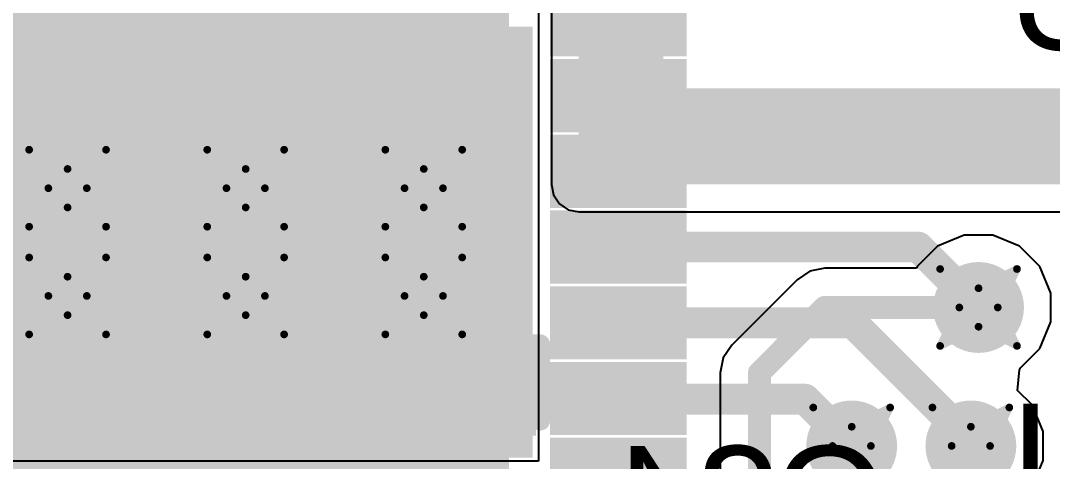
# Model space of a CAD drawing. Header units: inches. Extents: x -8 to 386, y -12 to 64.
# Drawn here: x 8.33 to 15.14, y 19.1 to 22.01 of the extents above; entities that cross this region are included whole.
import ezdxf

# ---------------------------------------------------------------- set-up
doc = ezdxf.new("R2010")
doc.units = ezdxf.units.IN
for name, color, linetype in [('Board_outline', 216, 'Continuous'), ('Bottom Layer', 5, 'Continuous'), ('Bottom Overlay', 54, 'Continuous'), ('Bottom Paste', 16, 'Continuous'), ('Bottom Solder', 6, 'Continuous'), ('Drill Drawing', 1, 'Continuous'), ('Top Layer', 1, 'Continuous'), ('Top Overlay', 2, 'Continuous'), ('Top Paste', 8, 'Continuous'), ('Top Solder', 216, 'Continuous'), ('Via Holes', 16, 'Continuous')]:
    doc.layers.add(name, color=color, linetype=linetype)
doc.styles.add('Arial', font='', dxfattribs={"height": 0.2})
doc.styles.get('Arial').set_extended_font_data('Arial')

msp = doc.modelspace()

# ---------------------------------------------------------------- hatches: boundary and pattern name
at = {"layer": 'Bottom Layer'}
for points in [[(12.0142, 20.9296), (12.573, 20.9296), (12.573, 25.5016), (12.0142, 25.5016)], [(7.2644, 19.1262), (11.7094, 19.1262), (11.7094, 21.971), (7.2644, 21.971)], [(9.4107, 21.463), (8.7757, 21.463), (8.7757, 21.9202), (9.4107, 21.9202)], [(9.9441, 21.9202), (10.5791, 21.9202), (10.5791, 21.463), (9.9441, 21.463)], [(12.0142, 20.9296), (21.9456, 20.9296), (21.9456, 21.5646), (12.0142, 21.5646)], [(8.9789, 19.3294), (8.3439, 19.3294), (8.3439, 19.7866), (8.9789, 19.7866)], [(11.0363, 19.7866), (11.6713, 19.7866), (11.6713, 19.3294), (11.0363, 19.3294)]]:
    msp.add_hatch(color=5, dxfattribs=at).paths.add_polyline_path(points)
h = msp.add_hatch(color=5, dxfattribs=at)
edge = h.paths.add_edge_path()
edge.add_arc((8.636, 20.9042), 0.3, 0, 360)
h = msp.add_hatch(color=5, dxfattribs=at)
edge = h.paths.add_edge_path()
edge.add_arc((9.8129, 20.9042), 0.3, 0, 360)
h = msp.add_hatch(color=5, dxfattribs=at)
edge = h.paths.add_edge_path()
edge.add_arc((10.9897, 20.9042), 0.3, 0, 360)
h = msp.add_hatch(color=5, dxfattribs=at)
edge = h.paths.add_edge_path()
edge.add_arc((8.636, 20.193), 0.3, 0, 360)
h = msp.add_hatch(color=5, dxfattribs=at)
edge = h.paths.add_edge_path()
edge.add_arc((9.8129, 20.193), 0.3, 0, 360)
h = msp.add_hatch(color=5, dxfattribs=at)
edge = h.paths.add_edge_path()
edge.add_arc((10.9897, 20.193), 0.3, 0, 360)
h = msp.add_hatch(color=5, dxfattribs=at)
edge = h.paths.add_edge_path()
edge.add_arc((14.6558, 20.1168), 0.3, 0, 360)
h = msp.add_hatch(color=5, dxfattribs=at)
edge = h.paths.add_edge_path()
edge.add_arc((13.8176, 19.2024), 0.3, 0, 360)
h = msp.add_hatch(color=5, dxfattribs=at)
edge = h.paths.add_edge_path()
edge.add_arc((14.605, 19.2024), 0.3, 0, 360)
at = {"layer": 'Bottom Paste'}
for points in [[(9.4107, 21.463), (8.7757, 21.463), (8.7757, 21.9202), (9.4107, 21.9202)], [(9.9441, 21.9202), (10.5791, 21.9202), (10.5791, 21.463), (9.9441, 21.463)], [(8.9789, 19.3294), (8.3439, 19.3294), (8.3439, 19.7866), (8.9789, 19.7866)], [(11.0363, 19.7866), (11.6713, 19.7866), (11.6713, 19.3294), (11.0363, 19.3294)]]:
    msp.add_hatch(color=16, dxfattribs=at).paths.add_polyline_path(points)
at = {"layer": 'Bottom Solder'}
for points in [[(9.4707, 21.403), (8.7157, 21.403), (8.7157, 21.9802), (9.4707, 21.9802)], [(9.8841, 21.9802), (10.6391, 21.9802), (10.6391, 21.403), (9.8841, 21.403)], [(9.0389, 19.2694), (8.2839, 19.2694), (8.2839, 19.8466), (9.0389, 19.8466)], [(10.9763, 19.8466), (11.7313, 19.8466), (11.7313, 19.2694), (10.9763, 19.2694)]]:
    msp.add_hatch(color=6, dxfattribs=at).paths.add_polyline_path(points)
at = {"layer": 'Top Layer'}
for points in [[(11.4515, 22.3925), (11.4515, 19.1385), (8.1975, 19.1385), (8.1975, 22.3925)], [(12.6246, 22.1554), (12.6246, 21.8755), (11.9245, 21.8755), (11.9245, 22.1554)], [(12.6246, 21.6556), (12.6246, 21.3756), (11.9245, 21.3756), (11.9245, 21.6556)], [(10.4595, 20.1305), (10.4595, 21.4005), (9.1895, 21.4005), (9.1895, 20.1305)], [(12.6246, 21.1555), (12.6246, 20.8755), (11.9245, 20.8755), (11.9245, 21.1555)], [(12.6246, 20.6556), (12.6246, 20.3756), (11.9245, 20.3756), (11.9245, 20.6556)], [(12.6246, 20.1555), (12.6246, 19.8755), (11.9245, 19.8755), (11.9245, 20.1555)], [(12.6246, 19.6556), (12.6246, 19.3756), (11.9245, 19.3756), (11.9245, 19.6556)], [(12.6246, 19.1555), (12.6246, 18.8755), (11.9245, 18.8755), (11.9245, 19.1555)], [(11.938, 18.0594), (12.7, 18.0594), (12.7, 19.1516), (11.938, 19.1516)]]:
    msp.add_hatch(color=1, dxfattribs=at).paths.add_polyline_path(points)
h = msp.add_hatch(color=1, dxfattribs=at)
edge = h.paths.add_edge_path()
edge.add_arc((8.636, 20.9042), 0.3, 0, 360)
h = msp.add_hatch(color=1, dxfattribs=at)
edge = h.paths.add_edge_path()
edge.add_arc((9.8129, 20.9042), 0.3, 0, 360)
h = msp.add_hatch(color=1, dxfattribs=at)
edge = h.paths.add_edge_path()
edge.add_arc((10.9897, 20.9042), 0.3, 0, 360)
h = msp.add_hatch(color=1, dxfattribs=at)
edge = h.paths.add_edge_path()
edge.add_arc((8.636, 20.193), 0.3, 0, 360)
h = msp.add_hatch(color=1, dxfattribs=at)
edge = h.paths.add_edge_path()
edge.add_arc((9.8129, 20.193), 0.3, 0, 360)
h = msp.add_hatch(color=1, dxfattribs=at)
edge = h.paths.add_edge_path()
edge.add_arc((10.9897, 20.193), 0.3, 0, 360)
h = msp.add_hatch(color=1, dxfattribs=at)
edge = h.paths.add_edge_path()
edge.add_arc((14.6558, 20.1168), 0.3, 0, 360)
h = msp.add_hatch(color=1, dxfattribs=at)
edge = h.paths.add_edge_path()
edge.add_arc((13.8176, 19.2024), 0.3, 0, 360)
h = msp.add_hatch(color=1, dxfattribs=at)
edge = h.paths.add_edge_path()
edge.add_arc((14.605, 19.2024), 0.3, 0, 360)
at = {"layer": 'Top Paste'}
for points in [[(11.4515, 22.3925), (11.4515, 19.1385), (8.1975, 19.1385), (8.1975, 22.3925)], [(12.6246, 22.1554), (12.6246, 21.8755), (11.9245, 21.8755), (11.9245, 22.1554)], [(12.6246, 21.6556), (12.6246, 21.3756), (11.9245, 21.3756), (11.9245, 21.6556)], [(12.6246, 21.1555), (12.6246, 20.8755), (11.9245, 20.8755), (11.9245, 21.1555)], [(12.6246, 20.6556), (12.6246, 20.3756), (11.9245, 20.3756), (11.9245, 20.6556)], [(12.6246, 20.1555), (12.6246, 19.8755), (11.9245, 19.8755), (11.9245, 20.1555)], [(12.6246, 19.6556), (12.6246, 19.3756), (11.9245, 19.3756), (11.9245, 19.6556)], [(12.6246, 19.1555), (12.6246, 18.8755), (11.9245, 18.8755), (11.9245, 19.1555)]]:
    msp.add_hatch(color=8, dxfattribs=at).paths.add_polyline_path(points)
at = {"layer": 'Top Solder'}
for points in [[(11.5531, 22.4941), (11.5531, 19.0369), (8.0959, 19.0369), (8.0959, 22.4941)], [(12.7262, 22.257), (12.7262, 21.7739), (11.8229, 21.7739), (11.8229, 22.257)], [(12.7262, 21.7572), (12.7262, 21.274), (11.8229, 21.274), (11.8229, 21.7572)], [(12.7262, 21.2571), (12.7262, 20.7739), (11.8229, 20.7739), (11.8229, 21.2571)], [(12.7262, 20.7572), (12.7262, 20.274), (11.8229, 20.274), (11.8229, 20.7572)], [(12.7262, 20.2571), (12.7262, 19.7739), (11.8229, 19.7739), (11.8229, 20.2571)], [(12.7262, 19.7572), (12.7262, 19.274), (11.8229, 19.274), (11.8229, 19.7572)], [(12.7262, 19.2571), (12.7262, 18.7739), (11.8229, 18.7739), (11.8229, 19.2571)]]:
    msp.add_hatch(color=216, dxfattribs=at).paths.add_polyline_path(points)
at = {"layer": 'Via Holes'}
h = msp.add_hatch(color=7, dxfattribs=at)
edge = h.paths.add_edge_path()
edge.add_arc((8.636, 20.9042), 0.15, 0, 360)
h = msp.add_hatch(color=7, dxfattribs=at)
edge = h.paths.add_edge_path()
edge.add_arc((9.8129, 20.9042), 0.15, 0, 360)
h = msp.add_hatch(color=7, dxfattribs=at)
edge = h.paths.add_edge_path()
edge.add_arc((10.9897, 20.9042), 0.15, 0, 360)
h = msp.add_hatch(color=7, dxfattribs=at)
edge = h.paths.add_edge_path()
edge.add_arc((8.636, 20.193), 0.15, 0, 360)
h = msp.add_hatch(color=7, dxfattribs=at)
edge = h.paths.add_edge_path()
edge.add_arc((9.8129, 20.193), 0.15, 0, 360)
h = msp.add_hatch(color=7, dxfattribs=at)
edge = h.paths.add_edge_path()
edge.add_arc((10.9897, 20.193), 0.15, 0, 360)
h = msp.add_hatch(color=7, dxfattribs=at)
edge = h.paths.add_edge_path()
edge.add_arc((14.6558, 20.1168), 0.15, 0, 360)
h = msp.add_hatch(color=7, dxfattribs=at)
edge = h.paths.add_edge_path()
edge.add_arc((13.8176, 19.2024), 0.15, 0, 360)
h = msp.add_hatch(color=7, dxfattribs=at)
edge = h.paths.add_edge_path()
edge.add_arc((14.605, 19.2024), 0.15, 0, 360)

# ---------------------------------------------------------------- linework, layer by layer
at = {"layer": 'Board_outline'}
msp.add_lwpolyline([(37.5368, 13.3604, 0.254, 0.254, 1), (-7.4632, 13.3604, 0.254, 0.254, 1)], format="xyseb", close=True, dxfattribs=at)
at = {"layer": 'Bottom Layer'}
for p, q in [((11.8329, 24.9647), (11.8329, 21.5646)), ((11.8329, 21.5646), (11.8329, 20.9296)), ((11.8329, 20.9296), (11.8467, 20.8602)), ((11.8467, 20.8602), (11.886, 20.8014)), ((11.886, 20.8014), (11.9448, 20.7621)), ((11.9448, 20.7621), (12.0142, 20.7483)), ((12.0142, 20.7483), (16.8643, 20.7483)), ((14.5608, 20.5946), (14.3851, 20.5219)), ((14.7508, 20.5946), (14.5608, 20.5946)), ((14.9265, 20.5219), (14.7508, 20.5946)), ((14.3851, 20.5219), (14.2507, 20.3875)), ((15.0609, 20.3875), (14.9265, 20.5219)), ((14.2507, 20.3875), (14.2459, 20.3758)), ((15.1336, 20.2118), (15.0609, 20.3875)), ((13.5407, 20.3561), (13.4567, 20.2999)), ((13.6398, 20.3758), (13.5407, 20.3561)), ((14.2459, 20.3758), (13.6398, 20.3758)), ((13.4567, 20.2999), (13.0249, 19.8681)), ((15.1336, 20.0218), (15.1336, 20.2118)), ((15.0609, 19.8461), (15.1336, 20.0218)), ((13.0249, 19.8681), (12.9687, 19.7841)), ((14.9319, 19.7172), (15.0609, 19.8461)), ((12.9687, 19.7841), (12.949, 19.685)), ((14.914, 19.5691), (14.9259, 19.7055)), ((14.9259, 19.7055), (14.9319, 19.7172)), ((12.949, 19.685), (12.949, 19.0308)), ((15.0101, 19.4731), (14.914, 19.5691)), ((15.0828, 19.2974), (15.0101, 19.4731)), ((15.0828, 19.1074), (15.0828, 19.2974)), ((15.0101, 18.9317), (15.0828, 19.1074))]:
    msp.add_line(p, q, dxfattribs=at)
for points in [[(8.509, 21.6916, 0.2032, 0.2032, 0), (8.509, 22.9188, 0.2032, 0.2032, 0)], [(9.5758, 20.6248, 0.2032, 0.2032, 0), (9.5758, 20.6502, 0.2032, 0.2032, 0)], [(13.208, 19.685, 0.1524, 0.1524, 0), (13.6398, 20.1168, 0.1524, 0.1524, 0)], [(13.6398, 20.1168, 0.1524, 0.1524, 0), (14.6558, 20.1168, 0.1524, 0.1524, 0)], [(13.208, 17.5768, 0.1524, 0.1524, 0), (13.208, 19.685, 0.1524, 0.1524, 0)], [(13.8176, 19.2024, 0.1524, 0.1524, 0), (13.843, 19.177, 0.1524, 0.1524, 0)], [(13.843, 17.526, 0.1524, 0.1524, 0), (13.843, 19.177, 0.1524, 0.1524, 0)], [(14.605, 17.7292, 0.1524, 0.1524, 0), (14.605, 19.2024, 0.1524, 0.1524, 0)]]:
    msp.add_lwpolyline(points, format="xyseb", dxfattribs=at)
for points in [[(8.4582, 21.6916, 0.1016, 0.1016, 1), (8.5598, 21.6916, 0.1016, 0.1016, 1)], [(9.525, 20.6502, 0.1016, 0.1016, 1), (9.6266, 20.6502, 0.1016, 0.1016, 1)], [(9.525, 20.6248, 0.1016, 0.1016, 1), (9.6266, 20.6248, 0.1016, 0.1016, 1)], [(13.6017, 20.1168, 0.0762, 0.0762, 1), (13.6779, 20.1168, 0.0762, 0.0762, 1)], [(13.6017, 20.1168, 0.0762, 0.0762, 1), (13.6779, 20.1168, 0.0762, 0.0762, 1)], [(14.6177, 20.1168, 0.0762, 0.0762, 1), (14.6939, 20.1168, 0.0762, 0.0762, 1)], [(13.1699, 19.685, 0.0762, 0.0762, 1), (13.2461, 19.685, 0.0762, 0.0762, 1)], [(13.1699, 19.685, 0.0762, 0.0762, 1), (13.2461, 19.685, 0.0762, 0.0762, 1)], [(13.7795, 19.2024, 0.0762, 0.0762, 1), (13.8557, 19.2024, 0.0762, 0.0762, 1)], [(13.8049, 19.177, 0.0762, 0.0762, 1), (13.8811, 19.177, 0.0762, 0.0762, 1)], [(13.8049, 19.177, 0.0762, 0.0762, 1), (13.8811, 19.177, 0.0762, 0.0762, 1)], [(14.5669, 19.2024, 0.0762, 0.0762, 1), (14.6431, 19.2024, 0.0762, 0.0762, 1)]]:
    msp.add_lwpolyline(points, format="xyseb", close=True, dxfattribs=at)
at = {"layer": 'Bottom Overlay'}
for points in [[(8.6868, 21.3741, 0.127, 0.127, 0), (8.6868, 21.8821, 0.127, 0.127, 0)], [(9.4996, 21.3741, 0.127, 0.127, 0), (9.4996, 21.8821, 0.127, 0.127, 0)], [(9.8552, 21.3741, 0.127, 0.127, 0), (9.8552, 21.8821, 0.127, 0.127, 0)], [(10.668, 21.3741, 0.127, 0.127, 0), (10.668, 21.8821, 0.127, 0.127, 0)], [(8.6868, 21.3741, 0.127, 0.127, 0), (9.4996, 21.3741, 0.127, 0.127, 0)], [(9.8552, 21.3741, 0.127, 0.127, 0), (10.668, 21.3741, 0.127, 0.127, 0)], [(8.255, 19.8755, 0.127, 0.127, 0), (9.0678, 19.8755, 0.127, 0.127, 0)], [(9.0678, 19.3675, 0.127, 0.127, 0), (9.0678, 19.8755, 0.127, 0.127, 0)], [(10.9474, 19.8755, 0.127, 0.127, 0), (11.7602, 19.8755, 0.127, 0.127, 0)], [(10.9474, 19.3675, 0.127, 0.127, 0), (10.9474, 19.8755, 0.127, 0.127, 0)], [(11.7602, 19.3675, 0.127, 0.127, 0), (11.7602, 19.8755, 0.127, 0.127, 0)]]:
    msp.add_lwpolyline(points, format="xyseb", dxfattribs=at)
for points in [[(8.655, 21.8821, 0.0635, 0.0635, 1), (8.7185, 21.8821, 0.0635, 0.0635, 1)], [(9.4679, 21.8821, 0.0635, 0.0635, 1), (9.5313, 21.8821, 0.0635, 0.0635, 1)], [(9.8234, 21.8821, 0.0635, 0.0635, 1), (9.8869, 21.8821, 0.0635, 0.0635, 1)], [(10.6363, 21.8821, 0.0635, 0.0635, 1), (10.6997, 21.8821, 0.0635, 0.0635, 1)], [(8.655, 21.3741, 0.0635, 0.0635, 1), (8.7185, 21.3741, 0.0635, 0.0635, 1)], [(8.655, 21.3741, 0.0635, 0.0635, 1), (8.7185, 21.3741, 0.0635, 0.0635, 1)], [(9.4679, 21.3741, 0.0635, 0.0635, 1), (9.5313, 21.3741, 0.0635, 0.0635, 1)], [(9.4679, 21.3741, 0.0635, 0.0635, 1), (9.5313, 21.3741, 0.0635, 0.0635, 1)], [(9.8234, 21.3741, 0.0635, 0.0635, 1), (9.8869, 21.3741, 0.0635, 0.0635, 1)], [(9.8234, 21.3741, 0.0635, 0.0635, 1), (9.8869, 21.3741, 0.0635, 0.0635, 1)], [(10.6363, 21.3741, 0.0635, 0.0635, 1), (10.6997, 21.3741, 0.0635, 0.0635, 1)], [(10.6363, 21.3741, 0.0635, 0.0635, 1), (10.6997, 21.3741, 0.0635, 0.0635, 1)], [(9.036, 19.8755, 0.0635, 0.0635, 1), (9.0996, 19.8755, 0.0635, 0.0635, 1)], [(9.036, 19.8755, 0.0635, 0.0635, 1), (9.0996, 19.8755, 0.0635, 0.0635, 1)], [(10.9156, 19.8755, 0.0635, 0.0635, 1), (10.9792, 19.8755, 0.0635, 0.0635, 1)], [(10.9156, 19.8755, 0.0635, 0.0635, 1), (10.9792, 19.8755, 0.0635, 0.0635, 1)], [(11.7285, 19.8755, 0.0635, 0.0635, 1), (11.7919, 19.8755, 0.0635, 0.0635, 1)], [(11.7285, 19.8755, 0.0635, 0.0635, 1), (11.7919, 19.8755, 0.0635, 0.0635, 1)], [(9.036, 19.3675, 0.0635, 0.0635, 1), (9.0996, 19.3675, 0.0635, 0.0635, 1)], [(10.9156, 19.3675, 0.0635, 0.0635, 1), (10.9792, 19.3675, 0.0635, 0.0635, 1)], [(11.7285, 19.3675, 0.0635, 0.0635, 1), (11.7919, 19.3675, 0.0635, 0.0635, 1)]]:
    msp.add_lwpolyline(points, format="xyseb", close=True, dxfattribs=at)
at = {"layer": 'Drill Drawing'}
for points in [[(8.382, 21.1582, 0.0508, 0.0508, 0), (8.636, 21.0312, 0.0508, 0.0508, 0)], [(8.382, 21.1582, 0.0508, 0.0508, 0), (8.509, 20.9042, 0.0508, 0.0508, 0)], [(8.636, 21.0312, 0.0508, 0.0508, 0), (8.89, 21.1582, 0.0508, 0.0508, 0)], [(8.763, 20.9042, 0.0508, 0.0508, 0), (8.89, 21.1582, 0.0508, 0.0508, 0)], [(9.5589, 21.1582, 0.0508, 0.0508, 0), (9.8129, 21.0312, 0.0508, 0.0508, 0)], [(9.5589, 21.1582, 0.0508, 0.0508, 0), (9.6859, 20.9042, 0.0508, 0.0508, 0)], [(9.8129, 21.0312, 0.0508, 0.0508, 0), (10.0669, 21.1582, 0.0508, 0.0508, 0)], [(9.9399, 20.9042, 0.0508, 0.0508, 0), (10.0669, 21.1582, 0.0508, 0.0508, 0)], [(10.7357, 21.1582, 0.0508, 0.0508, 0), (10.9897, 21.0312, 0.0508, 0.0508, 0)], [(10.7357, 21.1582, 0.0508, 0.0508, 0), (10.8627, 20.9042, 0.0508, 0.0508, 0)], [(10.9897, 21.0312, 0.0508, 0.0508, 0), (11.2437, 21.1582, 0.0508, 0.0508, 0)], [(11.1167, 20.9042, 0.0508, 0.0508, 0), (11.2437, 21.1582, 0.0508, 0.0508, 0)], [(8.382, 20.6502, 0.0508, 0.0508, 0), (8.509, 20.9042, 0.0508, 0.0508, 0)], [(8.763, 20.9042, 0.0508, 0.0508, 0), (8.89, 20.6502, 0.0508, 0.0508, 0)], [(9.5589, 20.6502, 0.0508, 0.0508, 0), (9.6859, 20.9042, 0.0508, 0.0508, 0)], [(9.9399, 20.9042, 0.0508, 0.0508, 0), (10.0669, 20.6502, 0.0508, 0.0508, 0)], [(10.7357, 20.6502, 0.0508, 0.0508, 0), (10.8627, 20.9042, 0.0508, 0.0508, 0)], [(11.1167, 20.9042, 0.0508, 0.0508, 0), (11.2437, 20.6502, 0.0508, 0.0508, 0)], [(8.382, 20.6502, 0.0508, 0.0508, 0), (8.636, 20.7772, 0.0508, 0.0508, 0)], [(8.636, 20.7772, 0.0508, 0.0508, 0), (8.89, 20.6502, 0.0508, 0.0508, 0)], [(9.5589, 20.6502, 0.0508, 0.0508, 0), (9.8129, 20.7772, 0.0508, 0.0508, 0)], [(9.8129, 20.7772, 0.0508, 0.0508, 0), (10.0669, 20.6502, 0.0508, 0.0508, 0)], [(10.7357, 20.6502, 0.0508, 0.0508, 0), (10.9897, 20.7772, 0.0508, 0.0508, 0)], [(10.9897, 20.7772, 0.0508, 0.0508, 0), (11.2437, 20.6502, 0.0508, 0.0508, 0)], [(8.382, 20.447, 0.0508, 0.0508, 0), (8.636, 20.32, 0.0508, 0.0508, 0)], [(8.382, 20.447, 0.0508, 0.0508, 0), (8.509, 20.193, 0.0508, 0.0508, 0)], [(8.636, 20.32, 0.0508, 0.0508, 0), (8.89, 20.447, 0.0508, 0.0508, 0)], [(8.763, 20.193, 0.0508, 0.0508, 0), (8.89, 20.447, 0.0508, 0.0508, 0)], [(9.5589, 20.447, 0.0508, 0.0508, 0), (9.8129, 20.32, 0.0508, 0.0508, 0)], [(9.5589, 20.447, 0.0508, 0.0508, 0), (9.6859, 20.193, 0.0508, 0.0508, 0)], [(9.8129, 20.32, 0.0508, 0.0508, 0), (10.0669, 20.447, 0.0508, 0.0508, 0)], [(9.9399, 20.193, 0.0508, 0.0508, 0), (10.0669, 20.447, 0.0508, 0.0508, 0)], [(10.7357, 20.447, 0.0508, 0.0508, 0), (10.9897, 20.32, 0.0508, 0.0508, 0)], [(10.7357, 20.447, 0.0508, 0.0508, 0), (10.8627, 20.193, 0.0508, 0.0508, 0)], [(10.9897, 20.32, 0.0508, 0.0508, 0), (11.2437, 20.447, 0.0508, 0.0508, 0)], [(11.1167, 20.193, 0.0508, 0.0508, 0), (11.2437, 20.447, 0.0508, 0.0508, 0)], [(14.4018, 20.3708, 0.0508, 0.0508, 0), (14.6558, 20.2438, 0.0508, 0.0508, 0)], [(14.4018, 20.3708, 0.0508, 0.0508, 0), (14.5288, 20.1168, 0.0508, 0.0508, 0)], [(14.6558, 20.2438, 0.0508, 0.0508, 0), (14.9098, 20.3708, 0.0508, 0.0508, 0)], [(14.7828, 20.1168, 0.0508, 0.0508, 0), (14.9098, 20.3708, 0.0508, 0.0508, 0)], [(8.382, 19.939, 0.0508, 0.0508, 0), (8.509, 20.193, 0.0508, 0.0508, 0)], [(8.763, 20.193, 0.0508, 0.0508, 0), (8.89, 19.939, 0.0508, 0.0508, 0)], [(9.5589, 19.939, 0.0508, 0.0508, 0), (9.6859, 20.193, 0.0508, 0.0508, 0)], [(9.9399, 20.193, 0.0508, 0.0508, 0), (10.0669, 19.939, 0.0508, 0.0508, 0)], [(10.7357, 19.939, 0.0508, 0.0508, 0), (10.8627, 20.193, 0.0508, 0.0508, 0)], [(11.1167, 20.193, 0.0508, 0.0508, 0), (11.2437, 19.939, 0.0508, 0.0508, 0)], [(14.4018, 19.8628, 0.0508, 0.0508, 0), (14.5288, 20.1168, 0.0508, 0.0508, 0)], [(14.7828, 20.1168, 0.0508, 0.0508, 0), (14.9098, 19.8628, 0.0508, 0.0508, 0)], [(8.382, 19.939, 0.0508, 0.0508, 0), (8.636, 20.066, 0.0508, 0.0508, 0)], [(8.636, 20.066, 0.0508, 0.0508, 0), (8.89, 19.939, 0.0508, 0.0508, 0)], [(9.5589, 19.939, 0.0508, 0.0508, 0), (9.8129, 20.066, 0.0508, 0.0508, 0)], [(9.8129, 20.066, 0.0508, 0.0508, 0), (10.0669, 19.939, 0.0508, 0.0508, 0)], [(10.7357, 19.939, 0.0508, 0.0508, 0), (10.9897, 20.066, 0.0508, 0.0508, 0)], [(10.9897, 20.066, 0.0508, 0.0508, 0), (11.2437, 19.939, 0.0508, 0.0508, 0)], [(14.4018, 19.8628, 0.0508, 0.0508, 0), (14.6558, 19.9898, 0.0508, 0.0508, 0)], [(14.6558, 19.9898, 0.0508, 0.0508, 0), (14.9098, 19.8628, 0.0508, 0.0508, 0)], [(13.5636, 19.4564, 0.0508, 0.0508, 0), (13.8176, 19.3294, 0.0508, 0.0508, 0)], [(13.5636, 19.4564, 0.0508, 0.0508, 0), (13.6906, 19.2024, 0.0508, 0.0508, 0)], [(13.8176, 19.3294, 0.0508, 0.0508, 0), (14.0716, 19.4564, 0.0508, 0.0508, 0)], [(13.9446, 19.2024, 0.0508, 0.0508, 0), (14.0716, 19.4564, 0.0508, 0.0508, 0)], [(14.351, 19.4564, 0.0508, 0.0508, 0), (14.605, 19.3294, 0.0508, 0.0508, 0)], [(14.351, 19.4564, 0.0508, 0.0508, 0), (14.478, 19.2024, 0.0508, 0.0508, 0)], [(14.605, 19.3294, 0.0508, 0.0508, 0), (14.859, 19.4564, 0.0508, 0.0508, 0)], [(14.732, 19.2024, 0.0508, 0.0508, 0), (14.859, 19.4564, 0.0508, 0.0508, 0)], [(13.5636, 18.9484, 0.0508, 0.0508, 0), (13.6906, 19.2024, 0.0508, 0.0508, 0)], [(13.9446, 19.2024, 0.0508, 0.0508, 0), (14.0716, 18.9484, 0.0508, 0.0508, 0)], [(14.351, 18.9484, 0.0508, 0.0508, 0), (14.478, 19.2024, 0.0508, 0.0508, 0)], [(14.732, 19.2024, 0.0508, 0.0508, 0), (14.859, 18.9484, 0.0508, 0.0508, 0)], [(13.5636, 18.9484, 0.0508, 0.0508, 0), (13.8176, 19.0754, 0.0508, 0.0508, 0)], [(13.8176, 19.0754, 0.0508, 0.0508, 0), (14.0716, 18.9484, 0.0508, 0.0508, 0)], [(14.351, 18.9484, 0.0508, 0.0508, 0), (14.605, 19.0754, 0.0508, 0.0508, 0)], [(14.605, 19.0754, 0.0508, 0.0508, 0), (14.859, 18.9484, 0.0508, 0.0508, 0)]]:
    msp.add_lwpolyline(points, format="xyseb", dxfattribs=at)
for points in [[(8.3693, 21.1582, 0.0254, 0.0254, 1), (8.3947, 21.1582, 0.0254, 0.0254, 1)], [(8.3693, 21.1582, 0.0254, 0.0254, 1), (8.3947, 21.1582, 0.0254, 0.0254, 1)], [(8.8773, 21.1582, 0.0254, 0.0254, 1), (8.9027, 21.1582, 0.0254, 0.0254, 1)], [(8.8773, 21.1582, 0.0254, 0.0254, 1), (8.9027, 21.1582, 0.0254, 0.0254, 1)], [(9.5462, 21.1582, 0.0254, 0.0254, 1), (9.5716, 21.1582, 0.0254, 0.0254, 1)], [(9.5462, 21.1582, 0.0254, 0.0254, 1), (9.5716, 21.1582, 0.0254, 0.0254, 1)], [(10.0542, 21.1582, 0.0254, 0.0254, 1), (10.0796, 21.1582, 0.0254, 0.0254, 1)], [(10.0542, 21.1582, 0.0254, 0.0254, 1), (10.0796, 21.1582, 0.0254, 0.0254, 1)], [(10.723, 21.1582, 0.0254, 0.0254, 1), (10.7484, 21.1582, 0.0254, 0.0254, 1)], [(10.723, 21.1582, 0.0254, 0.0254, 1), (10.7484, 21.1582, 0.0254, 0.0254, 1)], [(11.231, 21.1582, 0.0254, 0.0254, 1), (11.2564, 21.1582, 0.0254, 0.0254, 1)], [(11.231, 21.1582, 0.0254, 0.0254, 1), (11.2564, 21.1582, 0.0254, 0.0254, 1)], [(8.6233, 21.0312, 0.0254, 0.0254, 1), (8.6487, 21.0312, 0.0254, 0.0254, 1)], [(8.6233, 21.0312, 0.0254, 0.0254, 1), (8.6487, 21.0312, 0.0254, 0.0254, 1)], [(9.8002, 21.0312, 0.0254, 0.0254, 1), (9.8256, 21.0312, 0.0254, 0.0254, 1)], [(9.8002, 21.0312, 0.0254, 0.0254, 1), (9.8256, 21.0312, 0.0254, 0.0254, 1)], [(10.977, 21.0312, 0.0254, 0.0254, 1), (11.0024, 21.0312, 0.0254, 0.0254, 1)], [(10.977, 21.0312, 0.0254, 0.0254, 1), (11.0024, 21.0312, 0.0254, 0.0254, 1)], [(8.4963, 20.9042, 0.0254, 0.0254, 1), (8.5217, 20.9042, 0.0254, 0.0254, 1)], [(8.4963, 20.9042, 0.0254, 0.0254, 1), (8.5217, 20.9042, 0.0254, 0.0254, 1)], [(8.7503, 20.9042, 0.0254, 0.0254, 1), (8.7757, 20.9042, 0.0254, 0.0254, 1)], [(8.7503, 20.9042, 0.0254, 0.0254, 1), (8.7757, 20.9042, 0.0254, 0.0254, 1)], [(9.6732, 20.9042, 0.0254, 0.0254, 1), (9.6986, 20.9042, 0.0254, 0.0254, 1)], [(9.6732, 20.9042, 0.0254, 0.0254, 1), (9.6986, 20.9042, 0.0254, 0.0254, 1)], [(9.9272, 20.9042, 0.0254, 0.0254, 1), (9.9526, 20.9042, 0.0254, 0.0254, 1)], [(9.9272, 20.9042, 0.0254, 0.0254, 1), (9.9526, 20.9042, 0.0254, 0.0254, 1)], [(10.85, 20.9042, 0.0254, 0.0254, 1), (10.8754, 20.9042, 0.0254, 0.0254, 1)], [(10.85, 20.9042, 0.0254, 0.0254, 1), (10.8754, 20.9042, 0.0254, 0.0254, 1)], [(11.104, 20.9042, 0.0254, 0.0254, 1), (11.1294, 20.9042, 0.0254, 0.0254, 1)], [(11.104, 20.9042, 0.0254, 0.0254, 1), (11.1294, 20.9042, 0.0254, 0.0254, 1)], [(8.6233, 20.7772, 0.0254, 0.0254, 1), (8.6487, 20.7772, 0.0254, 0.0254, 1)], [(8.6233, 20.7772, 0.0254, 0.0254, 1), (8.6487, 20.7772, 0.0254, 0.0254, 1)], [(9.8002, 20.7772, 0.0254, 0.0254, 1), (9.8256, 20.7772, 0.0254, 0.0254, 1)], [(9.8002, 20.7772, 0.0254, 0.0254, 1), (9.8256, 20.7772, 0.0254, 0.0254, 1)], [(10.977, 20.7772, 0.0254, 0.0254, 1), (11.0024, 20.7772, 0.0254, 0.0254, 1)], [(10.977, 20.7772, 0.0254, 0.0254, 1), (11.0024, 20.7772, 0.0254, 0.0254, 1)], [(8.3693, 20.6502, 0.0254, 0.0254, 1), (8.3947, 20.6502, 0.0254, 0.0254, 1)], [(8.3693, 20.6502, 0.0254, 0.0254, 1), (8.3947, 20.6502, 0.0254, 0.0254, 1)], [(8.8773, 20.6502, 0.0254, 0.0254, 1), (8.9027, 20.6502, 0.0254, 0.0254, 1)], [(8.8773, 20.6502, 0.0254, 0.0254, 1), (8.9027, 20.6502, 0.0254, 0.0254, 1)], [(9.5462, 20.6502, 0.0254, 0.0254, 1), (9.5716, 20.6502, 0.0254, 0.0254, 1)], [(9.5462, 20.6502, 0.0254, 0.0254, 1), (9.5716, 20.6502, 0.0254, 0.0254, 1)], [(10.0542, 20.6502, 0.0254, 0.0254, 1), (10.0796, 20.6502, 0.0254, 0.0254, 1)], [(10.0542, 20.6502, 0.0254, 0.0254, 1), (10.0796, 20.6502, 0.0254, 0.0254, 1)], [(10.723, 20.6502, 0.0254, 0.0254, 1), (10.7484, 20.6502, 0.0254, 0.0254, 1)], [(10.723, 20.6502, 0.0254, 0.0254, 1), (10.7484, 20.6502, 0.0254, 0.0254, 1)], [(11.231, 20.6502, 0.0254, 0.0254, 1), (11.2564, 20.6502, 0.0254, 0.0254, 1)], [(11.231, 20.6502, 0.0254, 0.0254, 1), (11.2564, 20.6502, 0.0254, 0.0254, 1)], [(8.3693, 20.447, 0.0254, 0.0254, 1), (8.3947, 20.447, 0.0254, 0.0254, 1)], [(8.3693, 20.447, 0.0254, 0.0254, 1), (8.3947, 20.447, 0.0254, 0.0254, 1)], [(8.8773, 20.447, 0.0254, 0.0254, 1), (8.9027, 20.447, 0.0254, 0.0254, 1)], [(8.8773, 20.447, 0.0254, 0.0254, 1), (8.9027, 20.447, 0.0254, 0.0254, 1)], [(9.5462, 20.447, 0.0254, 0.0254, 1), (9.5716, 20.447, 0.0254, 0.0254, 1)], [(9.5462, 20.447, 0.0254, 0.0254, 1), (9.5716, 20.447, 0.0254, 0.0254, 1)], [(10.0542, 20.447, 0.0254, 0.0254, 1), (10.0796, 20.447, 0.0254, 0.0254, 1)], [(10.0542, 20.447, 0.0254, 0.0254, 1), (10.0796, 20.447, 0.0254, 0.0254, 1)], [(10.723, 20.447, 0.0254, 0.0254, 1), (10.7484, 20.447, 0.0254, 0.0254, 1)], [(10.723, 20.447, 0.0254, 0.0254, 1), (10.7484, 20.447, 0.0254, 0.0254, 1)], [(11.231, 20.447, 0.0254, 0.0254, 1), (11.2564, 20.447, 0.0254, 0.0254, 1)], [(11.231, 20.447, 0.0254, 0.0254, 1), (11.2564, 20.447, 0.0254, 0.0254, 1)], [(14.3891, 20.3708, 0.0254, 0.0254, 1), (14.4145, 20.3708, 0.0254, 0.0254, 1)], [(14.3891, 20.3708, 0.0254, 0.0254, 1), (14.4145, 20.3708, 0.0254, 0.0254, 1)], [(14.8971, 20.3708, 0.0254, 0.0254, 1), (14.9225, 20.3708, 0.0254, 0.0254, 1)], [(14.8971, 20.3708, 0.0254, 0.0254, 1), (14.9225, 20.3708, 0.0254, 0.0254, 1)], [(8.6233, 20.32, 0.0254, 0.0254, 1), (8.6487, 20.32, 0.0254, 0.0254, 1)], [(8.6233, 20.32, 0.0254, 0.0254, 1), (8.6487, 20.32, 0.0254, 0.0254, 1)], [(9.8002, 20.32, 0.0254, 0.0254, 1), (9.8256, 20.32, 0.0254, 0.0254, 1)], [(9.8002, 20.32, 0.0254, 0.0254, 1), (9.8256, 20.32, 0.0254, 0.0254, 1)], [(10.977, 20.32, 0.0254, 0.0254, 1), (11.0024, 20.32, 0.0254, 0.0254, 1)], [(10.977, 20.32, 0.0254, 0.0254, 1), (11.0024, 20.32, 0.0254, 0.0254, 1)], [(14.6431, 20.2438, 0.0254, 0.0254, 1), (14.6685, 20.2438, 0.0254, 0.0254, 1)], [(14.6431, 20.2438, 0.0254, 0.0254, 1), (14.6685, 20.2438, 0.0254, 0.0254, 1)], [(8.4963, 20.193, 0.0254, 0.0254, 1), (8.5217, 20.193, 0.0254, 0.0254, 1)], [(8.4963, 20.193, 0.0254, 0.0254, 1), (8.5217, 20.193, 0.0254, 0.0254, 1)], [(8.7503, 20.193, 0.0254, 0.0254, 1), (8.7757, 20.193, 0.0254, 0.0254, 1)], [(8.7503, 20.193, 0.0254, 0.0254, 1), (8.7757, 20.193, 0.0254, 0.0254, 1)], [(9.6732, 20.193, 0.0254, 0.0254, 1), (9.6986, 20.193, 0.0254, 0.0254, 1)], [(9.6732, 20.193, 0.0254, 0.0254, 1), (9.6986, 20.193, 0.0254, 0.0254, 1)], [(9.9272, 20.193, 0.0254, 0.0254, 1), (9.9526, 20.193, 0.0254, 0.0254, 1)], [(9.9272, 20.193, 0.0254, 0.0254, 1), (9.9526, 20.193, 0.0254, 0.0254, 1)], [(10.85, 20.193, 0.0254, 0.0254, 1), (10.8754, 20.193, 0.0254, 0.0254, 1)], [(10.85, 20.193, 0.0254, 0.0254, 1), (10.8754, 20.193, 0.0254, 0.0254, 1)], [(11.104, 20.193, 0.0254, 0.0254, 1), (11.1294, 20.193, 0.0254, 0.0254, 1)], [(11.104, 20.193, 0.0254, 0.0254, 1), (11.1294, 20.193, 0.0254, 0.0254, 1)], [(14.5161, 20.1168, 0.0254, 0.0254, 1), (14.5415, 20.1168, 0.0254, 0.0254, 1)], [(14.5161, 20.1168, 0.0254, 0.0254, 1), (14.5415, 20.1168, 0.0254, 0.0254, 1)], [(14.7701, 20.1168, 0.0254, 0.0254, 1), (14.7955, 20.1168, 0.0254, 0.0254, 1)], [(14.7701, 20.1168, 0.0254, 0.0254, 1), (14.7955, 20.1168, 0.0254, 0.0254, 1)], [(8.6233, 20.066, 0.0254, 0.0254, 1), (8.6487, 20.066, 0.0254, 0.0254, 1)], [(8.6233, 20.066, 0.0254, 0.0254, 1), (8.6487, 20.066, 0.0254, 0.0254, 1)], [(9.8002, 20.066, 0.0254, 0.0254, 1), (9.8256, 20.066, 0.0254, 0.0254, 1)], [(9.8002, 20.066, 0.0254, 0.0254, 1), (9.8256, 20.066, 0.0254, 0.0254, 1)], [(10.977, 20.066, 0.0254, 0.0254, 1), (11.0024, 20.066, 0.0254, 0.0254, 1)], [(10.977, 20.066, 0.0254, 0.0254, 1), (11.0024, 20.066, 0.0254, 0.0254, 1)], [(14.6431, 19.9898, 0.0254, 0.0254, 1), (14.6685, 19.9898, 0.0254, 0.0254, 1)], [(14.6431, 19.9898, 0.0254, 0.0254, 1), (14.6685, 19.9898, 0.0254, 0.0254, 1)], [(8.3693, 19.939, 0.0254, 0.0254, 1), (8.3947, 19.939, 0.0254, 0.0254, 1)], [(8.3693, 19.939, 0.0254, 0.0254, 1), (8.3947, 19.939, 0.0254, 0.0254, 1)], [(8.8773, 19.939, 0.0254, 0.0254, 1), (8.9027, 19.939, 0.0254, 0.0254, 1)], [(8.8773, 19.939, 0.0254, 0.0254, 1), (8.9027, 19.939, 0.0254, 0.0254, 1)], [(9.5462, 19.939, 0.0254, 0.0254, 1), (9.5716, 19.939, 0.0254, 0.0254, 1)], [(9.5462, 19.939, 0.0254, 0.0254, 1), (9.5716, 19.939, 0.0254, 0.0254, 1)], [(10.0542, 19.939, 0.0254, 0.0254, 1), (10.0796, 19.939, 0.0254, 0.0254, 1)], [(10.0542, 19.939, 0.0254, 0.0254, 1), (10.0796, 19.939, 0.0254, 0.0254, 1)], [(10.723, 19.939, 0.0254, 0.0254, 1), (10.7484, 19.939, 0.0254, 0.0254, 1)], [(10.723, 19.939, 0.0254, 0.0254, 1), (10.7484, 19.939, 0.0254, 0.0254, 1)], [(11.231, 19.939, 0.0254, 0.0254, 1), (11.2564, 19.939, 0.0254, 0.0254, 1)], [(11.231, 19.939, 0.0254, 0.0254, 1), (11.2564, 19.939, 0.0254, 0.0254, 1)], [(14.3891, 19.8628, 0.0254, 0.0254, 1), (14.4145, 19.8628, 0.0254, 0.0254, 1)], [(14.3891, 19.8628, 0.0254, 0.0254, 1), (14.4145, 19.8628, 0.0254, 0.0254, 1)], [(14.8971, 19.8628, 0.0254, 0.0254, 1), (14.9225, 19.8628, 0.0254, 0.0254, 1)], [(14.8971, 19.8628, 0.0254, 0.0254, 1), (14.9225, 19.8628, 0.0254, 0.0254, 1)], [(13.5509, 19.4564, 0.0254, 0.0254, 1), (13.5763, 19.4564, 0.0254, 0.0254, 1)], [(13.5509, 19.4564, 0.0254, 0.0254, 1), (13.5763, 19.4564, 0.0254, 0.0254, 1)], [(14.0589, 19.4564, 0.0254, 0.0254, 1), (14.0843, 19.4564, 0.0254, 0.0254, 1)], [(14.0589, 19.4564, 0.0254, 0.0254, 1), (14.0843, 19.4564, 0.0254, 0.0254, 1)], [(14.3383, 19.4564, 0.0254, 0.0254, 1), (14.3637, 19.4564, 0.0254, 0.0254, 1)], [(14.3383, 19.4564, 0.0254, 0.0254, 1), (14.3637, 19.4564, 0.0254, 0.0254, 1)], [(14.8463, 19.4564, 0.0254, 0.0254, 1), (14.8717, 19.4564, 0.0254, 0.0254, 1)], [(14.8463, 19.4564, 0.0254, 0.0254, 1), (14.8717, 19.4564, 0.0254, 0.0254, 1)], [(13.8049, 19.3294, 0.0254, 0.0254, 1), (13.8303, 19.3294, 0.0254, 0.0254, 1)], [(13.8049, 19.3294, 0.0254, 0.0254, 1), (13.8303, 19.3294, 0.0254, 0.0254, 1)], [(14.5923, 19.3294, 0.0254, 0.0254, 1), (14.6177, 19.3294, 0.0254, 0.0254, 1)], [(14.5923, 19.3294, 0.0254, 0.0254, 1), (14.6177, 19.3294, 0.0254, 0.0254, 1)], [(13.6779, 19.2024, 0.0254, 0.0254, 1), (13.7033, 19.2024, 0.0254, 0.0254, 1)], [(13.6779, 19.2024, 0.0254, 0.0254, 1), (13.7033, 19.2024, 0.0254, 0.0254, 1)], [(13.9319, 19.2024, 0.0254, 0.0254, 1), (13.9573, 19.2024, 0.0254, 0.0254, 1)], [(13.9319, 19.2024, 0.0254, 0.0254, 1), (13.9573, 19.2024, 0.0254, 0.0254, 1)], [(14.4653, 19.2024, 0.0254, 0.0254, 1), (14.4907, 19.2024, 0.0254, 0.0254, 1)], [(14.4653, 19.2024, 0.0254, 0.0254, 1), (14.4907, 19.2024, 0.0254, 0.0254, 1)], [(14.7193, 19.2024, 0.0254, 0.0254, 1), (14.7447, 19.2024, 0.0254, 0.0254, 1)], [(14.7193, 19.2024, 0.0254, 0.0254, 1), (14.7447, 19.2024, 0.0254, 0.0254, 1)]]:
    msp.add_lwpolyline(points, format="xyseb", close=True, dxfattribs=at)
at = {"layer": 'Top Layer'}
for p, q in [((11.7468, 22.1978), (11.7468, 21.1978)), ((11.7468, 21.1978), (11.7468, 20.1978)), ((11.7468, 20.1978), (11.7468, 19.1022)), ((11.7468, 19.1022), (7.9283, 19.1022))]:
    msp.add_line(p, q, dxfattribs=at)
for points in [[(9.8245, 20.9042, 0.2032, 0.2032, 0), (9.8245, 22.1426, 0.2032, 0.2032, 0)], [(9.888, 20.8291, 0.2032, 0.2032, 0), (10.0744, 21.0155, 0.2032, 0.2032, 0)], [(9.8129, 20.7772, 0.2032, 0.2032, 0), (9.8129, 20.9042, 0.2032, 0.2032, 0)], [(8.1975, 20.5156, 0.2032, 0.2032, 0), (8.4474, 20.7655, 0.2032, 0.2032, 0)], [(8.4474, 20.7655, 0.2032, 0.2032, 0), (9.8245, 20.7655, 0.2032, 0.2032, 0)], [(9.8129, 20.7772, 0.2032, 0.2032, 0), (9.8245, 20.7655, 0.2032, 0.2032, 0)], [(9.8245, 20.7655, 0.2032, 0.2032, 0), (9.888, 20.8291, 0.2032, 0.2032, 0)], [(9.888, 20.8291, 0.2032, 0.2032, 0), (9.888, 20.8291, 0.2032, 0.2032, 0)], [(12.2745, 20.5156, 0.2032, 0.2032, 0), (14.257, 20.5156, 0.2032, 0.2032, 0)], [(14.257, 20.5156, 0.2032, 0.2032, 0), (14.6558, 20.1168, 0.2032, 0.2032, 0)], [(12.2745, 20.0155, 0.2032, 0.2032, 0), (13.8239, 20.0155, 0.2032, 0.2032, 0)], [(13.8239, 20.0155, 0.2032, 0.2032, 0), (14.605, 19.2344, 0.2032, 0.2032, 0)], [(12.3009, 19.5156, 0.2032, 0.2032, 0), (12.3051, 19.5114, 0.2032, 0.2032, 0)], [(12.3051, 19.5114, 0.2032, 0.2032, 0), (13.5086, 19.5114, 0.2032, 0.2032, 0)], [(13.5086, 19.5114, 0.2032, 0.2032, 0), (13.8176, 19.2024, 0.2032, 0.2032, 0)], [(14.605, 19.2024, 0.2032, 0.2032, 0), (14.605, 19.2344, 0.2032, 0.2032, 0)]]:
    msp.add_lwpolyline(points, format="xyseb", dxfattribs=at)
for points in [[(10.0236, 21.0155, 0.1016, 0.1016, 1), (10.1252, 21.0155, 0.1016, 0.1016, 1)], [(9.7621, 20.9042, 0.1016, 0.1016, 1), (9.8637, 20.9042, 0.1016, 0.1016, 1)], [(9.7737, 20.9042, 0.1016, 0.1016, 1), (9.8753, 20.9042, 0.1016, 0.1016, 1)], [(8.3966, 20.7655, 0.1016, 0.1016, 1), (8.4982, 20.7655, 0.1016, 0.1016, 1)], [(8.3966, 20.7655, 0.1016, 0.1016, 1), (8.4982, 20.7655, 0.1016, 0.1016, 1)], [(9.7621, 20.7772, 0.1016, 0.1016, 1), (9.8637, 20.7772, 0.1016, 0.1016, 1)], [(9.7621, 20.7772, 0.1016, 0.1016, 1), (9.8637, 20.7772, 0.1016, 0.1016, 1)], [(9.7737, 20.7655, 0.1016, 0.1016, 1), (9.8753, 20.7655, 0.1016, 0.1016, 1)], [(9.7737, 20.7655, 0.1016, 0.1016, 1), (9.8753, 20.7655, 0.1016, 0.1016, 1)], [(9.7737, 20.7655, 0.1016, 0.1016, 1), (9.8753, 20.7655, 0.1016, 0.1016, 1)], [(9.8372, 20.8291, 0.1016, 0.1016, 1), (9.9388, 20.8291, 0.1016, 0.1016, 1)], [(9.8372, 20.8291, 0.1016, 0.1016, 1), (9.9388, 20.8291, 0.1016, 0.1016, 1)], [(9.8372, 20.8291, 0.1016, 0.1016, 1), (9.9388, 20.8291, 0.1016, 0.1016, 1)], [(9.8372, 20.8291, 0.1016, 0.1016, 1), (9.9388, 20.8291, 0.1016, 0.1016, 1)], [(12.2238, 20.5156, 0.1016, 0.1016, 1), (12.3254, 20.5156, 0.1016, 0.1016, 1)], [(14.2062, 20.5156, 0.1016, 0.1016, 1), (14.3078, 20.5156, 0.1016, 0.1016, 1)], [(14.2062, 20.5156, 0.1016, 0.1016, 1), (14.3078, 20.5156, 0.1016, 0.1016, 1)], [(14.605, 20.1168, 0.1016, 0.1016, 1), (14.7066, 20.1168, 0.1016, 0.1016, 1)], [(12.2238, 20.0155, 0.1016, 0.1016, 1), (12.3254, 20.0155, 0.1016, 0.1016, 1)], [(13.7731, 20.0155, 0.1016, 0.1016, 1), (13.8747, 20.0155, 0.1016, 0.1016, 1)], [(13.7731, 20.0155, 0.1016, 0.1016, 1), (13.8747, 20.0155, 0.1016, 0.1016, 1)], [(12.2501, 19.5156, 0.1016, 0.1016, 1), (12.3517, 19.5156, 0.1016, 0.1016, 1)], [(12.2543, 19.5114, 0.1016, 0.1016, 1), (12.3559, 19.5114, 0.1016, 0.1016, 1)], [(12.2543, 19.5114, 0.1016, 0.1016, 1), (12.3559, 19.5114, 0.1016, 0.1016, 1)], [(13.4578, 19.5114, 0.1016, 0.1016, 1), (13.5594, 19.5114, 0.1016, 0.1016, 1)], [(13.4578, 19.5114, 0.1016, 0.1016, 1), (13.5594, 19.5114, 0.1016, 0.1016, 1)], [(13.7668, 19.2024, 0.1016, 0.1016, 1), (13.8684, 19.2024, 0.1016, 0.1016, 1)], [(14.5542, 19.2344, 0.1016, 0.1016, 1), (14.6558, 19.2344, 0.1016, 0.1016, 1)], [(14.5542, 19.2344, 0.1016, 0.1016, 1), (14.6558, 19.2344, 0.1016, 0.1016, 1)], [(14.5542, 19.2024, 0.1016, 0.1016, 1), (14.6558, 19.2024, 0.1016, 0.1016, 1)]]:
    msp.add_lwpolyline(points, format="xyseb", close=True, dxfattribs=at)

# ---------------------------------------------------------------- texts
at = {"layer": 'Bottom Overlay', "style": 'Arial', "text_generation_flag": 2}
msp.add_text('C34', height=0.7112, dxfattribs=at).set_placement((14.0544, 18.4913))
at = {"layer": 'Top Overlay', "style": 'Arial'}
for s, p in [('U4', (14.8507, 21.8187)), ('U3', (14.8761, 18.7707))]:
    msp.add_text(s, height=0.7112, dxfattribs=at).set_placement(p)

doc.saveas('drawing.dxf')
